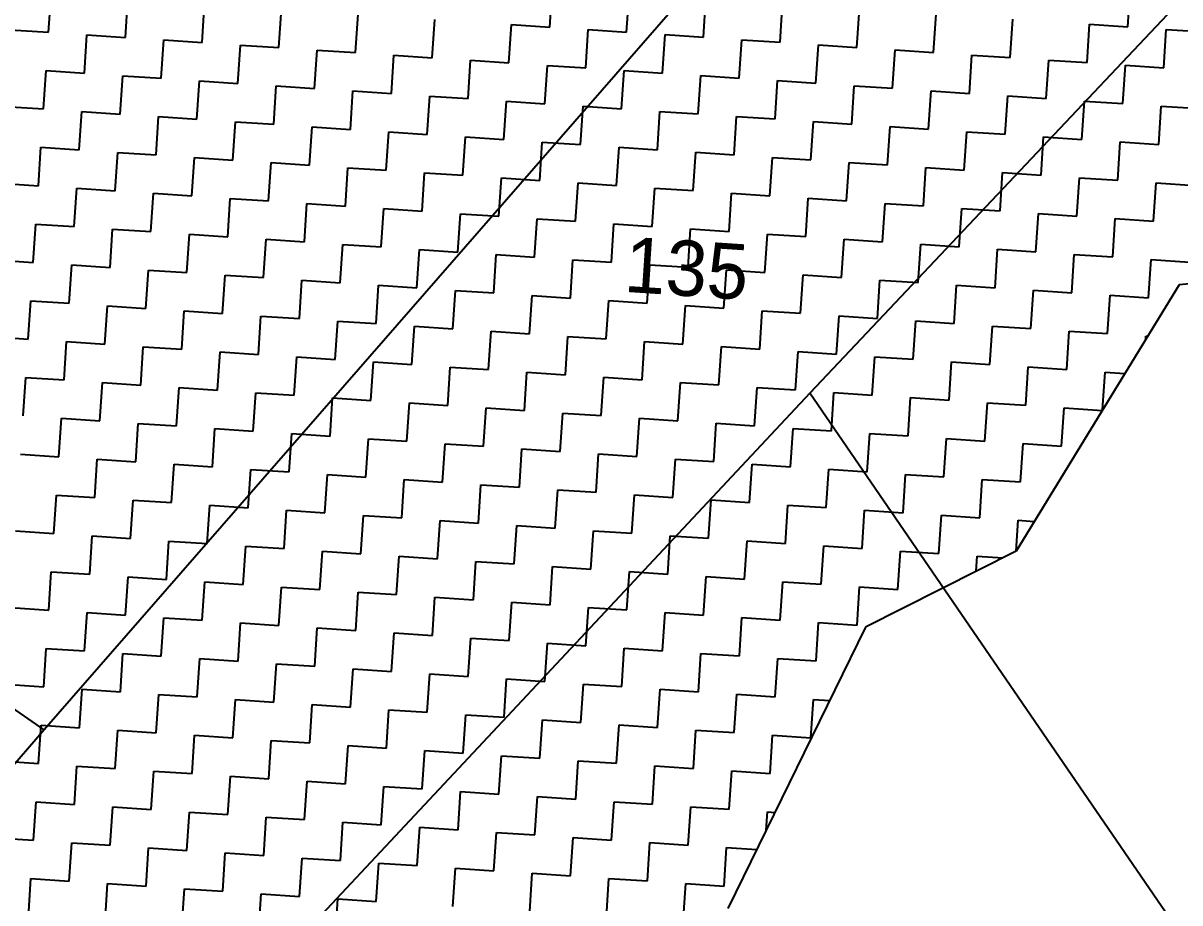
# Model space of a CAD drawing. Header units: metres. Extents: x 286068 to 287358, y 2005630 to 2007098.
# Drawn here: x 286667.2 to 286765, y 2006261.2 to 2006335.6 of the extents above; entities that cross this region are included whole.
import ezdxf
from ezdxf.enums import TextEntityAlignment as Align

# ---------------------------------------------------------------- set-up
doc = ezdxf.new("R2010")
doc.units = ezdxf.units.M
for name, color, linetype in [('POLY_HATCH', 12, 'Continuous'), ('POLY_PARCEL', 6, 'Continuous'), ('TEXT_PARCEL', 7, 'Continuous')]:
    doc.layers.add(name, color=color, linetype=linetype)
doc.styles.add('TEXT_MAP', font='')
doc.styles.get('TEXT_MAP').set_extended_font_data('Kruti Dev 050')

msp = doc.modelspace()

# ---------------------------------------------------------------- linework, layer by layer
at = {"layer": 'POLY_HATCH', "linetype": 'Continuous'}
for p, q in [((286669.389, 2006334.786), (286669.604, 2006338.028)), ((286675.872, 2006334.356), (286676.087, 2006337.598)), ((286711.748, 2006335.231), (286711.963, 2006338.472)), ((286718.231, 2006334.8), (286718.446, 2006338.042)), ((286724.715, 2006334.37), (286724.93, 2006337.612)), ((286760.59, 2006335.244), (286760.805, 2006338.486)), ((286682.356, 2006333.926), (286682.571, 2006337.167)), ((286688.84, 2006333.495), (286689.055, 2006336.737)), ((286731.199, 2006333.939), (286731.414, 2006337.181)), ((286737.682, 2006333.509), (286737.897, 2006336.751)), ((286695.323, 2006333.065), (286695.538, 2006336.307)), ((286701.807, 2006332.634), (286702.022, 2006335.876)), ((286744.166, 2006333.079), (286744.381, 2006336.32)), ((286750.65, 2006332.648), (286750.865, 2006335.89)), ((286666.147, 2006335.002), (286669.389, 2006334.786)), ((286708.29, 2006332.204), (286708.506, 2006335.446)), ((286708.506, 2006335.446), (286711.748, 2006335.231)), ((286714.774, 2006331.774), (286714.989, 2006335.015)), ((286714.989, 2006335.015), (286718.231, 2006334.8)), ((286757.133, 2006332.218), (286757.348, 2006335.46)), ((286757.348, 2006335.46), (286760.59, 2006335.244)), ((286763.617, 2006331.787), (286763.832, 2006335.029)), ((286763.832, 2006335.029), (286767.074, 2006334.814)), ((286672.415, 2006331.329), (286672.63, 2006334.571)), ((286672.63, 2006334.571), (286675.872, 2006334.356)), ((286678.899, 2006330.899), (286679.114, 2006334.141)), ((286679.114, 2006334.141), (286682.356, 2006333.926)), ((286685.382, 2006330.469), (286685.598, 2006333.71)), ((286685.598, 2006333.71), (286688.84, 2006333.495)), ((286721.258, 2006331.343), (286721.473, 2006334.585)), ((286721.473, 2006334.585), (286724.715, 2006334.37)), ((286727.741, 2006330.913), (286727.957, 2006334.155)), ((286727.957, 2006334.155), (286731.199, 2006333.939)), ((286734.225, 2006330.482), (286734.44, 2006333.724)), ((286734.44, 2006333.724), (286737.682, 2006333.509)), ((286691.866, 2006330.038), (286692.081, 2006333.28)), ((286692.081, 2006333.28), (286695.323, 2006333.065)), ((286698.35, 2006329.608), (286698.565, 2006332.85)), ((286698.565, 2006332.85), (286701.807, 2006332.634)), ((286740.709, 2006330.052), (286740.924, 2006333.294)), ((286740.924, 2006333.294), (286744.166, 2006333.079)), ((286747.192, 2006329.621), (286747.408, 2006332.863)), ((286747.408, 2006332.863), (286750.65, 2006332.648)), ((286704.833, 2006329.177), (286705.049, 2006332.419)), ((286705.049, 2006332.419), (286708.29, 2006332.204)), ((286711.317, 2006328.747), (286711.532, 2006331.989)), ((286711.532, 2006331.989), (286714.774, 2006331.774)), ((286753.676, 2006329.191), (286753.891, 2006332.433)), ((286753.891, 2006332.433), (286757.133, 2006332.218)), ((286760.16, 2006328.761), (286760.375, 2006332.003)), ((286760.375, 2006332.003), (286763.617, 2006331.787)), ((286668.958, 2006328.303), (286669.173, 2006331.545)), ((286669.173, 2006331.545), (286672.415, 2006331.329)), ((286675.442, 2006327.872), (286675.657, 2006331.114)), ((286675.657, 2006331.114), (286678.899, 2006330.899)), ((286717.801, 2006328.317), (286718.016, 2006331.558)), ((286718.016, 2006331.558), (286721.258, 2006331.343)), ((286724.284, 2006327.886), (286724.5, 2006331.128)), ((286724.5, 2006331.128), (286727.741, 2006330.913)), ((286730.768, 2006327.456), (286730.983, 2006330.698)), ((286730.983, 2006330.698), (286734.225, 2006330.482)), ((286681.925, 2006327.442), (286682.141, 2006330.684)), ((286682.141, 2006330.684), (286685.382, 2006330.469)), ((286688.409, 2006327.012), (286688.624, 2006330.253)), ((286688.624, 2006330.253), (286691.866, 2006330.038)), ((286694.893, 2006326.581), (286695.108, 2006329.823)), ((286695.108, 2006329.823), (286698.35, 2006329.608)), ((286737.252, 2006327.025), (286737.467, 2006330.267)), ((286737.467, 2006330.267), (286740.709, 2006330.052)), ((286743.735, 2006326.595), (286743.951, 2006329.837)), ((286743.951, 2006329.837), (286747.192, 2006329.621)), ((286701.376, 2006326.151), (286701.592, 2006329.393)), ((286701.592, 2006329.393), (286704.833, 2006329.177)), ((286707.86, 2006325.72), (286708.075, 2006328.962)), ((286708.075, 2006328.962), (286711.317, 2006328.747)), ((286750.219, 2006326.164), (286750.434, 2006329.406)), ((286750.434, 2006329.406), (286753.676, 2006329.191)), ((286756.703, 2006325.734), (286756.918, 2006328.976)), ((286756.918, 2006328.976), (286760.16, 2006328.761)), ((286665.716, 2006328.518), (286668.958, 2006328.303)), ((286671.985, 2006324.846), (286672.2, 2006328.088)), ((286672.2, 2006328.088), (286675.442, 2006327.872)), ((286714.344, 2006325.29), (286714.559, 2006328.532)), ((286714.559, 2006328.532), (286717.801, 2006328.317)), ((286720.827, 2006324.859), (286721.043, 2006328.101)), ((286721.043, 2006328.101), (286724.284, 2006327.886)), ((286763.186, 2006325.304), (286763.402, 2006328.545)), ((286763.402, 2006328.545), (286766.643, 2006328.33)), ((286678.468, 2006324.415), (286678.684, 2006327.657)), ((286678.684, 2006327.657), (286681.925, 2006327.442)), ((286684.952, 2006323.985), (286685.167, 2006327.227)), ((286685.167, 2006327.227), (286688.409, 2006327.012)), ((286691.436, 2006323.554), (286691.651, 2006326.796)), ((286691.651, 2006326.796), (286694.893, 2006326.581)), ((286727.311, 2006324.429), (286727.526, 2006327.671)), ((286727.526, 2006327.671), (286730.768, 2006327.456)), ((286733.795, 2006323.999), (286734.01, 2006327.24)), ((286734.01, 2006327.24), (286737.252, 2006327.025)), ((286740.278, 2006323.568), (286740.494, 2006326.81)), ((286740.494, 2006326.81), (286743.735, 2006326.595)), ((286697.919, 2006323.124), (286698.135, 2006326.366)), ((286698.135, 2006326.366), (286701.376, 2006326.151)), ((286704.403, 2006322.694), (286704.618, 2006325.936)), ((286704.618, 2006325.936), (286707.86, 2006325.72)), ((286746.762, 2006323.138), (286746.977, 2006326.38)), ((286746.977, 2006326.38), (286750.219, 2006326.164)), ((286753.246, 2006322.707), (286753.461, 2006325.949)), ((286753.461, 2006325.949), (286756.703, 2006325.734)), ((286668.528, 2006321.819), (286668.743, 2006325.061)), ((286668.743, 2006325.061), (286671.985, 2006324.846)), ((286710.887, 2006322.263), (286711.102, 2006325.505)), ((286711.102, 2006325.505), (286714.344, 2006325.29)), ((286717.37, 2006321.833), (286717.586, 2006325.075)), ((286717.586, 2006325.075), (286720.827, 2006324.859)), ((286759.729, 2006322.277), (286759.945, 2006325.519)), ((286759.945, 2006325.519), (286763.186, 2006325.304)), ((286675.011, 2006321.389), (286675.227, 2006324.631)), ((286675.227, 2006324.631), (286678.468, 2006324.415)), ((286681.495, 2006320.958), (286681.71, 2006324.2)), ((286681.71, 2006324.2), (286684.952, 2006323.985)), ((286723.854, 2006321.402), (286724.069, 2006324.644)), ((286724.069, 2006324.644), (286727.311, 2006324.429)), ((286730.338, 2006320.972), (286730.553, 2006324.214)), ((286730.553, 2006324.214), (286733.795, 2006323.999)), ((286687.979, 2006320.528), (286688.194, 2006323.77)), ((286688.194, 2006323.77), (286691.436, 2006323.554)), ((286694.462, 2006320.097), (286694.678, 2006323.339)), ((286694.678, 2006323.339), (286697.919, 2006323.124)), ((286700.946, 2006319.667), (286701.161, 2006322.909)), ((286701.161, 2006322.909), (286704.403, 2006322.694)), ((286736.821, 2006320.542), (286737.037, 2006323.783)), ((286737.037, 2006323.783), (286740.278, 2006323.568)), ((286743.305, 2006320.111), (286743.52, 2006323.353)), ((286743.52, 2006323.353), (286746.762, 2006323.138)), ((286749.789, 2006319.681), (286750.004, 2006322.923)), ((286750.004, 2006322.923), (286753.246, 2006322.707)), ((286665.286, 2006322.034), (286668.528, 2006321.819)), ((286707.43, 2006319.237), (286707.645, 2006322.478)), ((286707.645, 2006322.478), (286710.887, 2006322.263)), ((286713.913, 2006318.806), (286714.129, 2006322.048)), ((286714.129, 2006322.048), (286717.37, 2006321.833)), ((286756.272, 2006319.25), (286756.488, 2006322.492)), ((286756.488, 2006322.492), (286759.729, 2006322.277)), ((286762.756, 2006318.82), (286762.971, 2006322.062)), ((286762.971, 2006322.062), (286766.213, 2006321.847)), ((286671.554, 2006318.362), (286671.77, 2006321.604)), ((286671.77, 2006321.604), (286675.011, 2006321.389)), ((286678.038, 2006317.932), (286678.253, 2006321.173)), ((286678.253, 2006321.173), (286681.495, 2006320.958)), ((286720.397, 2006318.376), (286720.612, 2006321.618)), ((286720.612, 2006321.618), (286723.854, 2006321.402)), ((286726.881, 2006317.945), (286727.096, 2006321.187)), ((286727.096, 2006321.187), (286730.338, 2006320.972)), ((286684.522, 2006317.501), (286684.737, 2006320.743)), ((286684.737, 2006320.743), (286687.979, 2006320.528)), ((286691.005, 2006317.071), (286691.221, 2006320.313)), ((286691.221, 2006320.313), (286694.462, 2006320.097)), ((286733.364, 2006317.515), (286733.58, 2006320.757)), ((286733.58, 2006320.757), (286736.821, 2006320.542)), ((286739.848, 2006317.085), (286740.063, 2006320.326)), ((286740.063, 2006320.326), (286743.305, 2006320.111)), ((286697.489, 2006316.64), (286697.704, 2006319.882)), ((286697.704, 2006319.882), (286700.946, 2006319.667)), ((286703.973, 2006316.21), (286704.188, 2006319.452)), ((286704.188, 2006319.452), (286707.43, 2006319.237)), ((286710.456, 2006315.78), (286710.671, 2006319.021)), ((286710.671, 2006319.021), (286713.913, 2006318.806)), ((286746.332, 2006316.654), (286746.547, 2006319.896)), ((286746.547, 2006319.896), (286749.789, 2006319.681)), ((286752.815, 2006316.224), (286753.031, 2006319.466)), ((286753.031, 2006319.466), (286756.272, 2006319.25)), ((286759.299, 2006315.793), (286759.514, 2006319.035)), ((286759.514, 2006319.035), (286762.756, 2006318.82)), ((286668.097, 2006315.335), (286668.312, 2006318.577)), ((286668.312, 2006318.577), (286671.554, 2006318.362)), ((286674.581, 2006314.905), (286674.796, 2006318.147)), ((286674.796, 2006318.147), (286678.038, 2006317.932)), ((286716.94, 2006315.349), (286717.155, 2006318.591)), ((286717.155, 2006318.591), (286720.397, 2006318.376)), ((286723.424, 2006314.919), (286723.639, 2006318.161)), ((286723.639, 2006318.161), (286726.881, 2006317.945)), ((286681.065, 2006314.475), (286681.28, 2006317.716)), ((286681.28, 2006317.716), (286684.522, 2006317.501)), ((286687.548, 2006314.044), (286687.763, 2006317.286)), ((286687.763, 2006317.286), (286691.005, 2006317.071)), ((286729.907, 2006314.488), (286730.122, 2006317.73)), ((286730.122, 2006317.73), (286733.364, 2006317.515)), ((286736.391, 2006314.058), (286736.606, 2006317.3)), ((286736.606, 2006317.3), (286739.848, 2006317.085)), ((286694.032, 2006313.614), (286694.247, 2006316.856)), ((286694.247, 2006316.856), (286697.489, 2006316.64)), ((286700.516, 2006313.183), (286700.731, 2006316.425)), ((286700.731, 2006316.425), (286703.973, 2006316.21)), ((286742.875, 2006313.628), (286743.09, 2006316.869)), ((286743.09, 2006316.869), (286746.332, 2006316.654)), ((286749.358, 2006313.197), (286749.573, 2006316.439)), ((286749.573, 2006316.439), (286752.815, 2006316.224)), ((286664.855, 2006315.551), (286668.097, 2006315.335)), ((286671.124, 2006311.878), (286671.339, 2006315.12)), ((286671.339, 2006315.12), (286674.581, 2006314.905)), ((286706.999, 2006312.753), (286707.214, 2006315.995)), ((286707.214, 2006315.995), (286710.456, 2006315.78)), ((286713.483, 2006312.323), (286713.698, 2006315.564)), ((286713.698, 2006315.564), (286716.94, 2006315.349)), ((286719.967, 2006311.892), (286720.182, 2006315.134)), ((286720.182, 2006315.134), (286723.424, 2006314.919)), ((286755.842, 2006312.767), (286756.057, 2006316.009)), ((286756.057, 2006316.009), (286759.299, 2006315.793)), ((286762.326, 2006312.336), (286762.541, 2006315.578)), ((286762.541, 2006315.578), (286765.783, 2006315.363)), ((286677.608, 2006311.448), (286677.823, 2006314.69)), ((286677.823, 2006314.69), (286681.065, 2006314.475)), ((286684.091, 2006311.018), (286684.306, 2006314.259)), ((286684.306, 2006314.259), (286687.548, 2006314.044)), ((286726.45, 2006311.462), (286726.665, 2006314.704)), ((286726.665, 2006314.704), (286729.907, 2006314.488)), ((286732.934, 2006311.031), (286733.149, 2006314.273)), ((286733.149, 2006314.273), (286736.391, 2006314.058)), ((286690.575, 2006310.587), (286690.79, 2006313.829)), ((286690.79, 2006313.829), (286694.032, 2006313.614)), ((286697.059, 2006310.157), (286697.274, 2006313.399)), ((286697.274, 2006313.399), (286700.516, 2006313.183)), ((286739.418, 2006310.601), (286739.633, 2006313.843)), ((286739.633, 2006313.843), (286742.875, 2006313.628)), ((286745.901, 2006310.171), (286746.116, 2006313.412)), ((286746.116, 2006313.412), (286749.358, 2006313.197)), ((286703.542, 2006309.726), (286703.757, 2006312.968)), ((286703.757, 2006312.968), (286706.999, 2006312.753)), ((286710.026, 2006309.296), (286710.241, 2006312.538)), ((286710.241, 2006312.538), (286713.483, 2006312.323)), ((286752.385, 2006309.74), (286752.6, 2006312.982)), ((286752.6, 2006312.982), (286755.842, 2006312.767)), ((286758.869, 2006309.31), (286759.084, 2006312.552)), ((286759.084, 2006312.552), (286762.326, 2006312.336)), ((286667.667, 2006308.852), (286667.882, 2006312.094)), ((286667.882, 2006312.094), (286671.124, 2006311.878)), ((286674.151, 2006308.421), (286674.366, 2006311.663)), ((286674.366, 2006311.663), (286677.608, 2006311.448)), ((286680.634, 2006307.991), (286680.849, 2006311.233)), ((286680.849, 2006311.233), (286684.091, 2006311.018)), ((286716.51, 2006308.866), (286716.725, 2006312.107)), ((286716.725, 2006312.107), (286719.967, 2006311.892)), ((286722.993, 2006308.435), (286723.208, 2006311.677)), ((286723.208, 2006311.677), (286726.45, 2006311.462)), ((286729.477, 2006308.005), (286729.692, 2006311.247)), ((286729.692, 2006311.247), (286732.934, 2006311.031)), ((286687.118, 2006307.561), (286687.333, 2006310.802)), ((286687.333, 2006310.802), (286690.575, 2006310.587)), ((286693.602, 2006307.13), (286693.817, 2006310.372)), ((286693.817, 2006310.372), (286697.059, 2006310.157)), ((286735.961, 2006307.574), (286736.176, 2006310.816)), ((286736.176, 2006310.816), (286739.418, 2006310.601)), ((286742.444, 2006307.144), (286742.659, 2006310.386)), ((286742.659, 2006310.386), (286745.901, 2006310.171)), ((286700.085, 2006306.7), (286700.3, 2006309.942)), ((286700.3, 2006309.942), (286703.542, 2006309.726)), ((286706.569, 2006306.269), (286706.784, 2006309.511)), ((286706.784, 2006309.511), (286710.026, 2006309.296)), ((286748.928, 2006306.713), (286749.143, 2006309.955)), ((286749.143, 2006309.955), (286752.385, 2006309.74)), ((286755.412, 2006306.283), (286755.627, 2006309.525)), ((286755.627, 2006309.525), (286758.869, 2006309.31)), ((286664.425, 2006309.067), (286667.667, 2006308.852)), ((286670.693, 2006305.395), (286670.909, 2006308.637)), ((286670.909, 2006308.637), (286674.151, 2006308.421)), ((286713.053, 2006305.839), (286713.268, 2006309.081)), ((286713.268, 2006309.081), (286716.51, 2006308.866)), ((286719.536, 2006305.408), (286719.751, 2006308.65)), ((286719.751, 2006308.65), (286722.993, 2006308.435)), ((286726.02, 2006304.978), (286726.235, 2006308.22)), ((286726.235, 2006308.22), (286729.477, 2006308.005)), ((286762.093, 2006308.827), (286762.11, 2006309.094)), ((286762.11, 2006309.094), (286762.25, 2006309.085)), ((286677.177, 2006304.964), (286677.392, 2006308.206)), ((286677.392, 2006308.206), (286680.634, 2006307.991)), ((286683.661, 2006304.534), (286683.876, 2006307.776)), ((286683.876, 2006307.776), (286687.118, 2006307.561)), ((286690.144, 2006304.104), (286690.36, 2006307.345)), ((286690.36, 2006307.345), (286693.602, 2006307.13)), ((286732.503, 2006304.548), (286732.719, 2006307.789)), ((286732.719, 2006307.789), (286735.961, 2006307.574)), ((286738.987, 2006304.117), (286739.202, 2006307.359)), ((286739.202, 2006307.359), (286742.444, 2006307.144)), ((286696.628, 2006303.673), (286696.843, 2006306.915)), ((286696.843, 2006306.915), (286700.085, 2006306.7)), ((286703.112, 2006303.243), (286703.327, 2006306.485)), ((286703.327, 2006306.485), (286706.569, 2006306.269)), ((286745.471, 2006303.687), (286745.686, 2006306.929)), ((286745.686, 2006306.929), (286748.928, 2006306.713)), ((286751.954, 2006303.256), (286752.17, 2006306.498)), ((286752.17, 2006306.498), (286755.412, 2006306.283)), ((286667.236, 2006302.368), (286667.452, 2006305.61)), ((286667.452, 2006305.61), (286670.693, 2006305.395)), ((286709.595, 2006302.812), (286709.811, 2006306.054)), ((286709.811, 2006306.054), (286713.053, 2006305.839)), ((286716.079, 2006302.382), (286716.294, 2006305.624)), ((286716.294, 2006305.624), (286719.536, 2006305.408)), ((286758.44, 2006302.857), (286758.653, 2006306.068)), ((286758.653, 2006306.068), (286760.336, 2006305.956)), ((286673.72, 2006301.938), (286673.935, 2006305.18)), ((286673.935, 2006305.18), (286677.177, 2006304.964)), ((286680.204, 2006301.507), (286680.419, 2006304.749)), ((286680.419, 2006304.749), (286683.661, 2006304.534)), ((286686.687, 2006301.077), (286686.903, 2006304.319)), ((286686.903, 2006304.319), (286690.144, 2006304.104)), ((286722.563, 2006301.951), (286722.778, 2006305.193)), ((286722.778, 2006305.193), (286726.02, 2006304.978)), ((286729.046, 2006301.521), (286729.262, 2006304.763)), ((286729.262, 2006304.763), (286732.503, 2006304.548)), ((286735.53, 2006301.091), (286735.745, 2006304.332)), ((286735.745, 2006304.332), (286738.987, 2006304.117)), ((286693.171, 2006300.646), (286693.386, 2006303.888)), ((286693.386, 2006303.888), (286696.628, 2006303.673)), ((286699.655, 2006300.216), (286699.87, 2006303.458)), ((286699.87, 2006303.458), (286703.112, 2006303.243)), ((286742.014, 2006300.66), (286742.229, 2006303.902)), ((286742.229, 2006303.902), (286745.471, 2006303.687)), ((286748.497, 2006300.23), (286748.713, 2006303.472)), ((286748.713, 2006303.472), (286751.954, 2006303.256)), ((286706.138, 2006299.786), (286706.354, 2006303.027)), ((286706.354, 2006303.027), (286709.595, 2006302.812)), ((286712.622, 2006299.355), (286712.837, 2006302.597)), ((286712.837, 2006302.597), (286716.079, 2006302.382)), ((286754.981, 2006299.799), (286755.196, 2006303.041)), ((286755.196, 2006303.041), (286758.422, 2006302.827)), ((286670.263, 2006298.911), (286670.478, 2006302.153)), ((286670.478, 2006302.153), (286673.72, 2006301.938)), ((286676.747, 2006298.481), (286676.962, 2006301.722)), ((286676.962, 2006301.722), (286680.204, 2006301.507)), ((286719.106, 2006298.925), (286719.321, 2006302.167)), ((286719.321, 2006302.167), (286722.563, 2006301.951)), ((286725.589, 2006298.494), (286725.805, 2006301.736)), ((286725.805, 2006301.736), (286729.046, 2006301.521)), ((286683.23, 2006298.05), (286683.446, 2006301.292)), ((286683.446, 2006301.292), (286686.687, 2006301.077)), ((286689.714, 2006297.62), (286689.929, 2006300.862)), ((286689.929, 2006300.862), (286693.171, 2006300.646)), ((286696.198, 2006297.189), (286696.413, 2006300.431)), ((286696.413, 2006300.431), (286699.655, 2006300.216)), ((286732.073, 2006298.064), (286732.288, 2006301.306)), ((286732.288, 2006301.306), (286735.53, 2006301.091)), ((286738.557, 2006297.634), (286738.772, 2006300.875)), ((286738.772, 2006300.875), (286742.014, 2006300.66)), ((286745.04, 2006297.203), (286745.256, 2006300.445)), ((286745.256, 2006300.445), (286748.497, 2006300.23)), ((286702.681, 2006296.759), (286702.897, 2006300.001)), ((286702.897, 2006300.001), (286706.138, 2006299.786)), ((286709.165, 2006296.329), (286709.38, 2006299.57)), ((286709.38, 2006299.57), (286712.622, 2006299.355)), ((286751.524, 2006296.773), (286751.739, 2006300.015)), ((286751.739, 2006300.015), (286754.981, 2006299.799)), ((286667.021, 2006299.126), (286670.263, 2006298.911)), ((286673.29, 2006295.454), (286673.505, 2006298.696)), ((286673.505, 2006298.696), (286676.747, 2006298.481)), ((286715.649, 2006295.898), (286715.864, 2006299.14)), ((286715.864, 2006299.14), (286719.106, 2006298.925)), ((286722.132, 2006295.468), (286722.348, 2006298.71)), ((286722.348, 2006298.71), (286725.589, 2006298.494)), ((286679.773, 2006295.024), (286679.989, 2006298.265)), ((286679.989, 2006298.265), (286683.23, 2006298.05)), ((286686.257, 2006294.593), (286686.472, 2006297.835)), ((286686.472, 2006297.835), (286689.714, 2006297.62)), ((286728.616, 2006295.037), (286728.831, 2006298.279)), ((286728.831, 2006298.279), (286732.073, 2006298.064)), ((286735.1, 2006294.607), (286735.315, 2006297.849)), ((286735.315, 2006297.849), (286738.557, 2006297.634)), ((286692.741, 2006294.163), (286692.956, 2006297.405)), ((286692.956, 2006297.405), (286696.198, 2006297.189)), ((286699.224, 2006293.732), (286699.44, 2006296.974)), ((286699.44, 2006296.974), (286702.681, 2006296.759)), ((286705.708, 2006293.302), (286705.923, 2006296.544)), ((286705.923, 2006296.544), (286709.165, 2006296.329)), ((286741.583, 2006294.177), (286741.799, 2006297.418)), ((286741.799, 2006297.418), (286745.04, 2006297.203)), ((286748.067, 2006293.746), (286748.282, 2006296.988)), ((286748.282, 2006296.988), (286751.524, 2006296.773)), ((286669.833, 2006292.427), (286670.048, 2006295.669)), ((286670.048, 2006295.669), (286673.29, 2006295.454)), ((286712.192, 2006292.872), (286712.407, 2006296.113)), ((286712.407, 2006296.113), (286715.649, 2006295.898)), ((286718.675, 2006292.441), (286718.891, 2006295.683)), ((286718.891, 2006295.683), (286722.132, 2006295.468)), ((286676.316, 2006291.997), (286676.532, 2006295.239)), ((286676.532, 2006295.239), (286679.773, 2006295.024)), ((286682.8, 2006291.567), (286683.015, 2006294.808)), ((286683.015, 2006294.808), (286686.257, 2006294.593)), ((286725.159, 2006292.011), (286725.374, 2006295.253)), ((286725.374, 2006295.253), (286728.616, 2006295.037)), ((286731.643, 2006291.58), (286731.858, 2006294.822)), ((286731.858, 2006294.822), (286735.1, 2006294.607)), ((286689.284, 2006291.136), (286689.499, 2006294.378)), ((286689.499, 2006294.378), (286692.741, 2006294.163)), ((286695.767, 2006290.706), (286695.983, 2006293.948)), ((286695.983, 2006293.948), (286699.224, 2006293.732)), ((286738.126, 2006291.15), (286738.342, 2006294.392)), ((286738.342, 2006294.392), (286741.583, 2006294.177)), ((286744.61, 2006290.72), (286744.825, 2006293.961)), ((286744.825, 2006293.961), (286748.067, 2006293.746)), ((286666.591, 2006292.643), (286669.833, 2006292.427)), ((286702.251, 2006290.275), (286702.466, 2006293.517)), ((286702.466, 2006293.517), (286705.708, 2006293.302)), ((286708.735, 2006289.845), (286708.95, 2006293.087)), ((286708.95, 2006293.087), (286712.192, 2006292.872)), ((286715.218, 2006289.415), (286715.434, 2006292.656)), ((286715.434, 2006292.656), (286718.675, 2006292.441)), ((286751.135, 2006290.919), (286751.309, 2006293.531)), ((286751.309, 2006293.531), (286752.679, 2006293.44)), ((286672.859, 2006288.97), (286673.075, 2006292.212)), ((286673.075, 2006292.212), (286676.316, 2006291.997)), ((286679.343, 2006288.54), (286679.558, 2006291.782)), ((286679.558, 2006291.782), (286682.8, 2006291.567)), ((286721.702, 2006288.984), (286721.917, 2006292.226)), ((286721.917, 2006292.226), (286725.159, 2006292.011)), ((286728.186, 2006288.554), (286728.401, 2006291.796)), ((286728.401, 2006291.796), (286731.643, 2006291.58)), ((286685.827, 2006288.11), (286686.042, 2006291.351)), ((286686.042, 2006291.351), (286689.284, 2006291.136)), ((286692.31, 2006287.679), (286692.525, 2006290.921)), ((286692.525, 2006290.921), (286695.767, 2006290.706)), ((286734.669, 2006288.123), (286734.885, 2006291.365)), ((286734.885, 2006291.365), (286738.126, 2006291.15)), ((286741.153, 2006287.693), (286741.368, 2006290.935)), ((286741.368, 2006290.935), (286744.61, 2006290.72)), ((286698.794, 2006287.249), (286699.009, 2006290.491)), ((286699.009, 2006290.491), (286702.251, 2006290.275)), ((286705.278, 2006286.818), (286705.493, 2006290.06)), ((286705.493, 2006290.06), (286708.735, 2006289.845)), ((286747.767, 2006289.22), (286747.852, 2006290.504)), ((286747.852, 2006290.504), (286750.027, 2006290.36)), ((286669.402, 2006285.944), (286669.617, 2006289.186)), ((286669.617, 2006289.186), (286672.859, 2006288.97)), ((286675.886, 2006285.513), (286676.101, 2006288.755)), ((286676.101, 2006288.755), (286679.343, 2006288.54)), ((286711.761, 2006286.388), (286711.976, 2006289.63)), ((286711.976, 2006289.63), (286715.218, 2006289.415)), ((286718.245, 2006285.958), (286718.46, 2006289.199)), ((286718.46, 2006289.199), (286721.702, 2006288.984)), ((286724.729, 2006285.527), (286724.944, 2006288.769)), ((286724.944, 2006288.769), (286728.186, 2006288.554)), ((286682.37, 2006285.083), (286682.585, 2006288.325)), ((286682.585, 2006288.325), (286685.827, 2006288.11)), ((286688.853, 2006284.653), (286689.068, 2006287.894)), ((286689.068, 2006287.894), (286692.31, 2006287.679)), ((286731.212, 2006285.097), (286731.427, 2006288.339)), ((286731.427, 2006288.339), (286734.669, 2006288.123)), ((286737.696, 2006284.666), (286737.911, 2006287.908)), ((286737.911, 2006287.908), (286741.153, 2006287.693)), ((286695.337, 2006284.222), (286695.552, 2006287.464)), ((286695.552, 2006287.464), (286698.794, 2006287.249)), ((286701.821, 2006283.792), (286702.036, 2006287.034)), ((286702.036, 2006287.034), (286705.278, 2006286.818)), ((286666.16, 2006286.159), (286669.402, 2006285.944)), ((286708.304, 2006283.361), (286708.519, 2006286.603)), ((286708.519, 2006286.603), (286711.761, 2006286.388)), ((286714.788, 2006282.931), (286715.003, 2006286.173)), ((286715.003, 2006286.173), (286718.245, 2006285.958)), ((286721.272, 2006282.5), (286721.487, 2006285.742)), ((286721.487, 2006285.742), (286724.729, 2006285.527)), ((286672.429, 2006282.487), (286672.644, 2006285.729)), ((286672.644, 2006285.729), (286675.886, 2006285.513)), ((286678.913, 2006282.056), (286679.128, 2006285.298)), ((286679.128, 2006285.298), (286682.37, 2006285.083)), ((286685.396, 2006281.626), (286685.611, 2006284.868)), ((286685.611, 2006284.868), (286688.853, 2006284.653)), ((286727.755, 2006282.07), (286727.97, 2006285.312)), ((286727.97, 2006285.312), (286731.212, 2006285.097)), ((286734.239, 2006281.64), (286734.454, 2006284.881)), ((286734.454, 2006284.881), (286737.696, 2006284.666)), ((286691.88, 2006281.195), (286692.095, 2006284.437)), ((286692.095, 2006284.437), (286695.337, 2006284.222)), ((286698.364, 2006280.765), (286698.579, 2006284.007)), ((286698.579, 2006284.007), (286701.821, 2006283.792)), ((286704.847, 2006280.335), (286705.062, 2006283.576)), ((286705.062, 2006283.576), (286708.304, 2006283.361)), ((286711.331, 2006279.904), (286711.546, 2006283.146)), ((286711.546, 2006283.146), (286714.788, 2006282.931)), ((286668.972, 2006279.46), (286669.187, 2006282.702)), ((286669.187, 2006282.702), (286672.429, 2006282.487)), ((286675.456, 2006279.03), (286675.671, 2006282.272)), ((286675.671, 2006282.272), (286678.913, 2006282.056)), ((286681.939, 2006278.599), (286682.154, 2006281.841)), ((286682.154, 2006281.841), (286685.396, 2006281.626)), ((286717.815, 2006279.474), (286718.03, 2006282.716)), ((286718.03, 2006282.716), (286721.272, 2006282.5)), ((286724.298, 2006279.043), (286724.513, 2006282.285)), ((286724.513, 2006282.285), (286727.755, 2006282.07)), ((286730.782, 2006278.613), (286730.997, 2006281.855)), ((286730.997, 2006281.855), (286734.239, 2006281.64)), ((286688.423, 2006278.169), (286688.638, 2006281.411)), ((286688.638, 2006281.411), (286691.88, 2006281.195)), ((286694.907, 2006277.738), (286695.122, 2006280.98)), ((286695.122, 2006280.98), (286698.364, 2006280.765)), ((286701.39, 2006277.308), (286701.605, 2006280.55)), ((286701.605, 2006280.55), (286704.847, 2006280.335)), ((286707.874, 2006276.878), (286708.089, 2006280.119)), ((286708.089, 2006280.119), (286711.331, 2006279.904)), ((286665.73, 2006279.675), (286668.972, 2006279.46)), ((286671.998, 2006276.003), (286672.214, 2006279.245)), ((286672.214, 2006279.245), (286675.456, 2006279.03)), ((286714.357, 2006276.447), (286714.573, 2006279.689)), ((286714.573, 2006279.689), (286717.815, 2006279.474)), ((286720.841, 2006276.017), (286721.056, 2006279.259)), ((286721.056, 2006279.259), (286724.298, 2006279.043)), ((286678.482, 2006275.573), (286678.697, 2006278.814)), ((286678.697, 2006278.814), (286681.939, 2006278.599)), ((286684.966, 2006275.142), (286685.181, 2006278.384)), ((286685.181, 2006278.384), (286688.423, 2006278.169)), ((286691.449, 2006274.712), (286691.665, 2006277.954)), ((286691.665, 2006277.954), (286694.907, 2006277.738)), ((286727.325, 2006275.586), (286727.54, 2006278.828)), ((286727.54, 2006278.828), (286730.782, 2006278.613)), ((286733.808, 2006275.156), (286734.024, 2006278.398)), ((286734.024, 2006278.398), (286735.392, 2006278.307)), ((286697.933, 2006274.281), (286698.148, 2006277.523)), ((286698.148, 2006277.523), (286701.39, 2006277.308)), ((286704.417, 2006273.851), (286704.632, 2006277.093)), ((286704.632, 2006277.093), (286707.874, 2006276.878)), ((286668.541, 2006272.976), (286668.757, 2006276.218)), ((286668.757, 2006276.218), (286671.998, 2006276.003)), ((286710.9, 2006273.421), (286711.116, 2006276.662)), ((286711.116, 2006276.662), (286714.357, 2006276.447)), ((286717.384, 2006272.99), (286717.599, 2006276.232)), ((286717.599, 2006276.232), (286720.841, 2006276.017)), ((286675.025, 2006272.546), (286675.24, 2006275.788)), ((286675.24, 2006275.788), (286678.482, 2006275.573)), ((286681.509, 2006272.116), (286681.724, 2006275.357)), ((286681.724, 2006275.357), (286684.966, 2006275.142)), ((286723.868, 2006272.56), (286724.083, 2006275.802)), ((286724.083, 2006275.802), (286727.325, 2006275.586)), ((286730.351, 2006272.129), (286730.567, 2006275.371)), ((286730.567, 2006275.371), (286733.808, 2006275.156)), ((286687.992, 2006271.685), (286688.208, 2006274.927)), ((286688.208, 2006274.927), (286691.449, 2006274.712)), ((286694.476, 2006271.255), (286694.691, 2006274.497)), ((286694.691, 2006274.497), (286697.933, 2006274.281)), ((286700.96, 2006270.824), (286701.175, 2006274.066)), ((286701.175, 2006274.066), (286704.417, 2006273.851)), ((286665.3, 2006273.192), (286668.541, 2006272.976)), ((286707.443, 2006270.394), (286707.659, 2006273.636)), ((286707.659, 2006273.636), (286710.9, 2006273.421)), ((286713.927, 2006269.964), (286714.142, 2006273.205)), ((286714.142, 2006273.205), (286717.384, 2006272.99)), ((286671.568, 2006269.519), (286671.783, 2006272.761)), ((286671.783, 2006272.761), (286675.025, 2006272.546)), ((286678.052, 2006269.089), (286678.267, 2006272.331)), ((286678.267, 2006272.331), (286681.509, 2006272.116)), ((286720.411, 2006269.533), (286720.626, 2006272.775)), ((286720.626, 2006272.775), (286723.868, 2006272.56)), ((286726.894, 2006269.103), (286727.11, 2006272.345)), ((286727.11, 2006272.345), (286730.351, 2006272.129)), ((286684.535, 2006268.659), (286684.751, 2006271.9)), ((286684.751, 2006271.9), (286687.992, 2006271.685)), ((286691.019, 2006268.228), (286691.234, 2006271.47)), ((286691.234, 2006271.47), (286694.476, 2006271.255)), ((286697.503, 2006267.798), (286697.718, 2006271.04)), ((286697.718, 2006271.04), (286700.96, 2006270.824)), ((286703.986, 2006267.367), (286704.202, 2006270.609)), ((286704.202, 2006270.609), (286707.443, 2006270.394)), ((286710.47, 2006266.937), (286710.685, 2006270.179)), ((286710.685, 2006270.179), (286713.927, 2006269.964)), ((286668.111, 2006266.493), (286668.326, 2006269.735)), ((286668.326, 2006269.735), (286671.568, 2006269.519)), ((286674.595, 2006266.062), (286674.81, 2006269.304)), ((286674.81, 2006269.304), (286678.052, 2006269.089)), ((286716.954, 2006266.507), (286717.169, 2006269.748)), ((286717.169, 2006269.748), (286720.411, 2006269.533)), ((286723.437, 2006266.076), (286723.653, 2006269.318)), ((286723.653, 2006269.318), (286726.894, 2006269.103)), ((286681.078, 2006265.632), (286681.294, 2006268.874)), ((286681.294, 2006268.874), (286684.535, 2006268.659)), ((286687.562, 2006265.202), (286687.777, 2006268.443)), ((286687.777, 2006268.443), (286691.019, 2006268.228)), ((286730.034, 2006267.351), (286730.136, 2006268.888)), ((286730.136, 2006268.888), (286730.765, 2006268.846)), ((286694.046, 2006264.771), (286694.261, 2006268.013)), ((286694.261, 2006268.013), (286697.503, 2006267.798)), ((286700.529, 2006264.341), (286700.745, 2006267.583)), ((286700.745, 2006267.583), (286703.986, 2006267.367)), ((286664.869, 2006266.708), (286668.111, 2006266.493)), ((286671.138, 2006263.036), (286671.353, 2006266.278)), ((286671.353, 2006266.278), (286674.595, 2006266.062)), ((286707.013, 2006263.91), (286707.228, 2006267.152)), ((286707.228, 2006267.152), (286710.47, 2006266.937)), ((286713.497, 2006263.48), (286713.712, 2006266.722)), ((286713.712, 2006266.722), (286716.954, 2006266.507)), ((286719.98, 2006263.049), (286720.196, 2006266.291)), ((286720.196, 2006266.291), (286723.437, 2006266.076)), ((286677.621, 2006262.605), (286677.837, 2006265.847)), ((286677.837, 2006265.847), (286681.078, 2006265.632)), ((286684.105, 2006262.175), (286684.32, 2006265.417)), ((286684.32, 2006265.417), (286687.562, 2006265.202)), ((286726.464, 2006262.619), (286726.679, 2006265.861)), ((286726.679, 2006265.861), (286729.223, 2006265.692)), ((286690.589, 2006261.744), (286690.804, 2006264.986)), ((286690.804, 2006264.986), (286694.046, 2006264.771)), ((286697.072, 2006261.314), (286697.288, 2006264.556)), ((286697.288, 2006264.556), (286700.529, 2006264.341)), ((286703.556, 2006260.884), (286703.771, 2006264.126)), ((286703.771, 2006264.126), (286707.013, 2006263.91)), ((286710.04, 2006260.453), (286710.255, 2006263.695)), ((286710.255, 2006263.695), (286713.497, 2006263.48)), ((286716.523, 2006260.023), (286716.738, 2006263.265)), ((286716.738, 2006263.265), (286719.98, 2006263.049)), ((286667.681, 2006260.009), (286667.896, 2006263.251)), ((286667.896, 2006263.251), (286671.138, 2006263.036)), ((286674.164, 2006259.579), (286674.379, 2006262.821)), ((286674.379, 2006262.821), (286677.621, 2006262.605)), ((286680.648, 2006259.148), (286680.863, 2006262.39)), ((286680.863, 2006262.39), (286684.105, 2006262.175)), ((286723.007, 2006259.592), (286723.222, 2006262.834)), ((286723.222, 2006262.834), (286726.464, 2006262.619)), ((286687.132, 2006258.718), (286687.347, 2006261.96)), ((286687.347, 2006261.96), (286690.589, 2006261.744)), ((286693.615, 2006258.287), (286693.83, 2006261.529)), ((286693.83, 2006261.529), (286697.072, 2006261.314))]:
    msp.add_line(p, q, dxfattribs=at)
at = {"layer": 'POLY_HATCH'}
for p, q in [((286782.343, 2006315.084), (286764.92, 2006313.45)), ((286764.92, 2006313.45), (286751.137, 2006290.92)), ((286751.137, 2006290.92), (286738.424, 2006284.507)), ((286738.424, 2006284.507), (286726.791, 2006260.718))]:
    msp.add_line(p, q, dxfattribs=at)
at = {"layer": 'POLY_PARCEL'}
for p, q in [((286776.763, 2006349.936), (286733.705, 2006304.281)), ((286731.634, 2006347.638), (286669.012, 2006275.819)), ((286669.012, 2006275.819), (286587.503, 2006332.066)), ((286733.705, 2006304.281), (286675.276, 2006241.837)), ((286782.073, 2006233.683), (286733.705, 2006304.281)), ((286669.012, 2006275.819), (286659.452, 2006264.77))]:
    msp.add_line(p, q, dxfattribs=at)

# ---------------------------------------------------------------- texts
at = {"layer": 'TEXT_PARCEL', "style": 'TEXT_MAP'}
msp.add_text('135', height=4.6785, rotation=356.20205, dxfattribs=at).set_placement((286723.309, 2006314.844), align=Align.MIDDLE)

doc.saveas('drawing.dxf')
